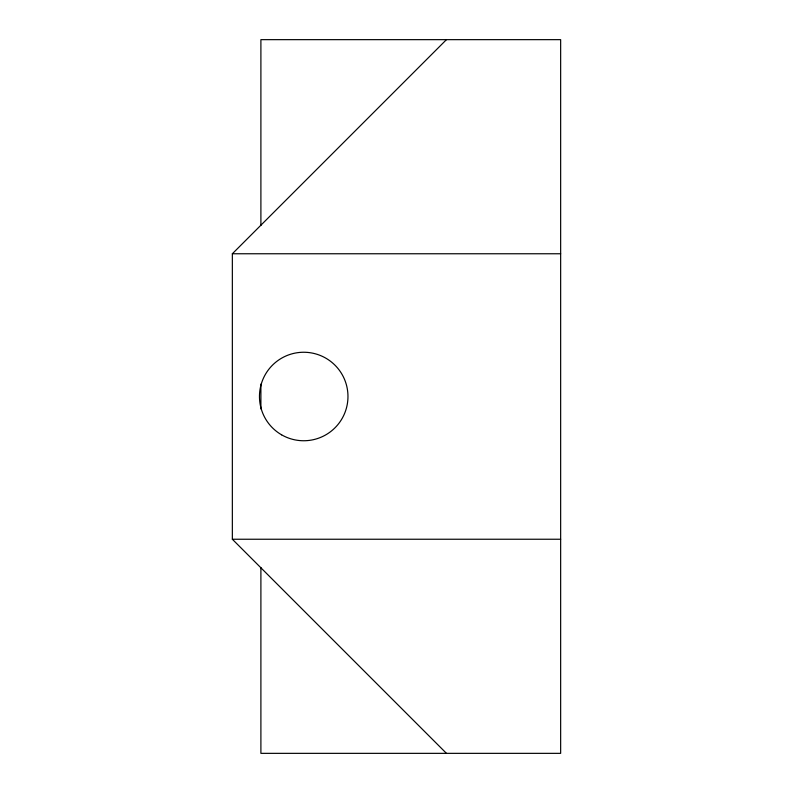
<?xml version="1.0" encoding="UTF-8"?>
<svg xmlns="http://www.w3.org/2000/svg" width="793" height="793" viewBox="0 0 793 793"><rect width="100%" height="100%" fill="white"/><g stroke="black" fill="none" stroke-linecap="round" stroke-linejoin="round"><path stroke-width="1.19" d="M446.459 753.35L232.349 539.24L232.349 253.76L446.459 39.65M232.349 253.76L560.651 253.76M232.349 539.24L560.651 539.24M260.897 225.509L260.897 39.65L560.651 39.65L560.651 753.35L260.897 753.35L260.897 567.491M260.897 384.109L260.897 408.891M281.594 434.822A44.249 44.249 0 0 0 347.968 396.5A44.249 44.249 0 0 0 281.594 358.178A44.249 44.249 0 0 0 281.594 434.822"/></g></svg>
